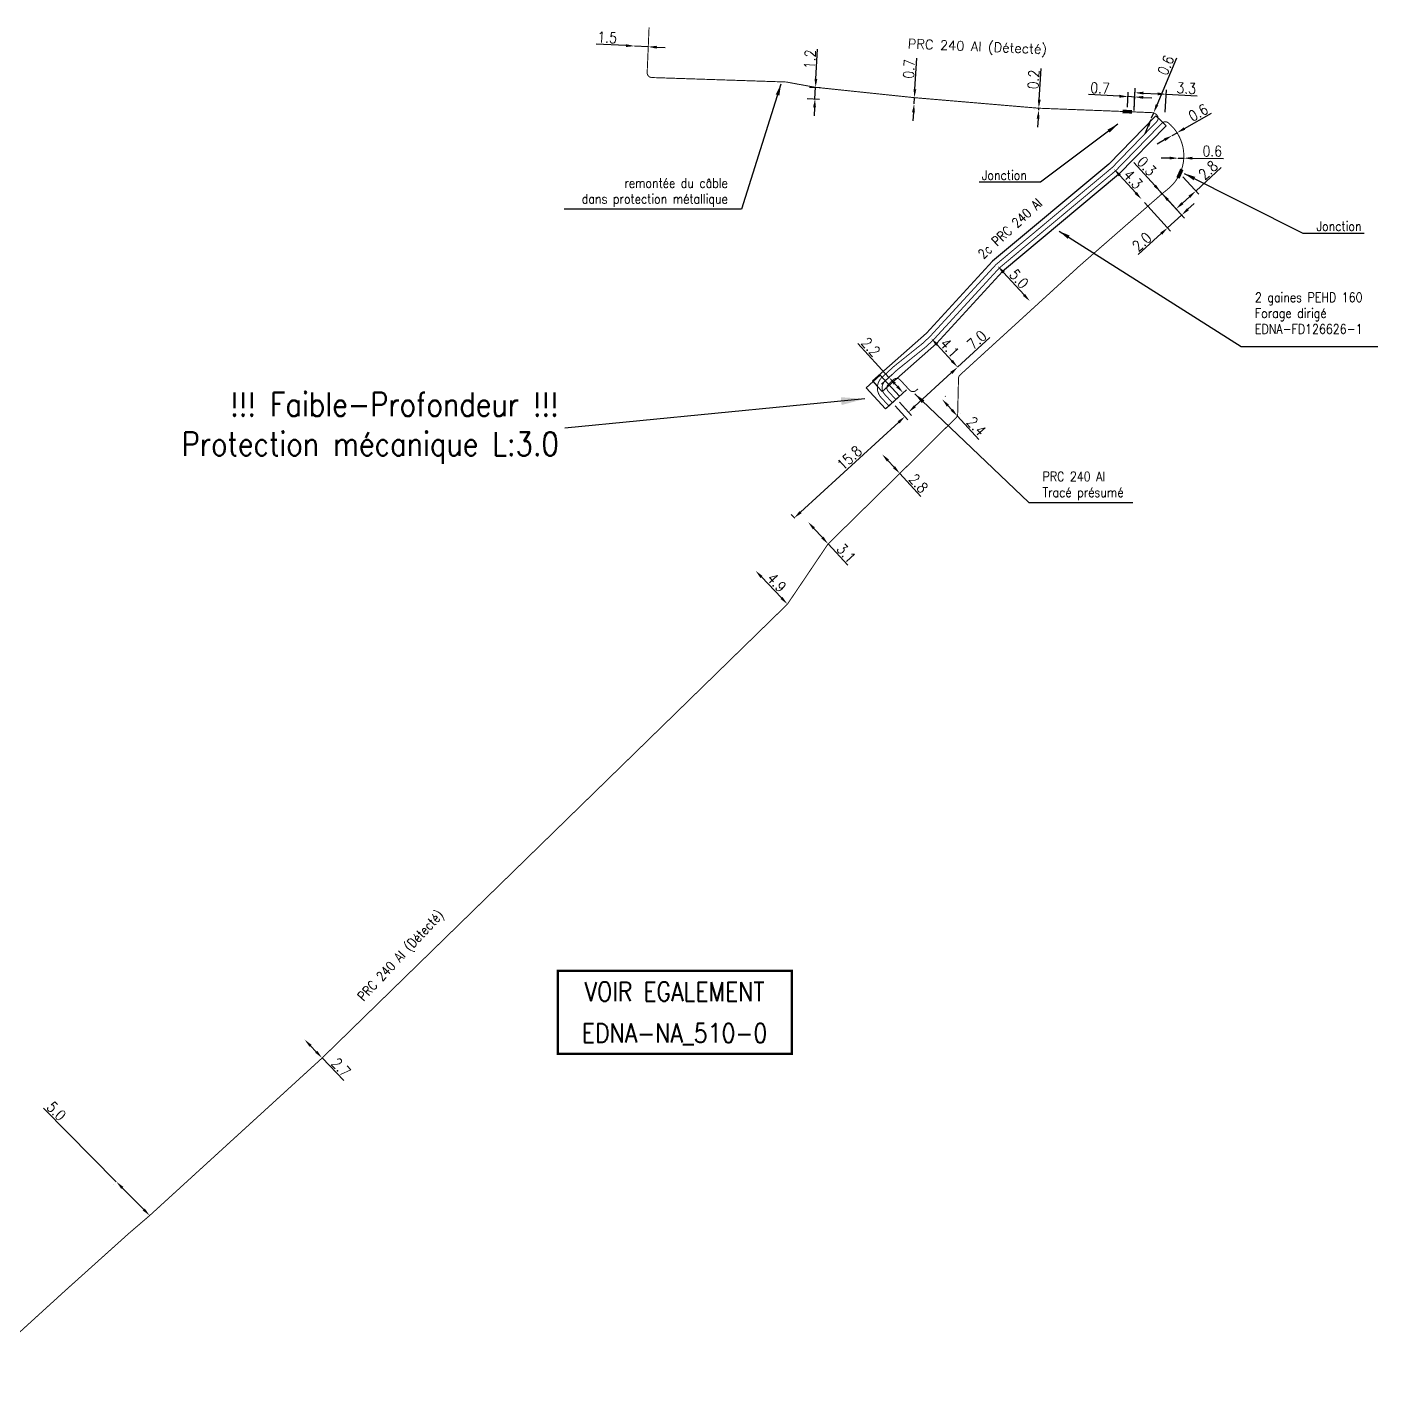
# Model space of a CAD drawing. Header units: millimetres. Extents: x 185000 to 186000, y 127000 to 128000.
# Drawn here: x 185488.5 to 185630.7, y 127857.8 to 128000.1 of the extents above; entities that cross this region are included whole.
import ezdxf
from ezdxf.enums import TextEntityAlignment as Align

# ---------------------------------------------------------------- set-up
doc = ezdxf.new("R2010")
doc.units = ezdxf.units.MM
doc.header["$PDMODE"] = 34
doc.layers.get('0').update_dxf_attribs({"linetype": 'CONTINUOUS'})
doc.layers.get('DEFPOINTS').update_dxf_attribs({"linetype": 'CONTINUOUS'})
for name, color, linetype in [('M_120', 5, 'M_ST_13'), ('M_300', 7, 'CONTINUOUS'), ('M_400', 7, 'CONTINUOUS'), ('M_420', 7, 'CONTINUOUS'), ('M_930', 7, 'CONTINUOUS')]:
    doc.layers.add(name, color=color, linetype=linetype)
doc.styles.get("Standard").update_dxf_attribs({"font": 'romans.shx', "width": 0.85})
doc.linetypes.add('M_ST_13', pattern='A,5,-0.3,["oo",Standard,S=1.5,R=0,X=0,Y=-0.5],-3', length=8.3)
doc.dimstyles.get("Standard").update_dxf_attribs({"dimtxt": 1.5, "dimasz": 1.2, "dimexe": 0.625, "dimexo": 0.625, "dimgap": 0.25, "dimtad": 1, "dimdec": 1, "dimzin": 0, "dimdsep": 46, "dimtxsty": 'Standard', "dimcen": -0.5, "dimadec": 0, "dimazin": 0, "dimtfac": 1, "dimtdec": 1, "dimtmove": 0, "dimatfit": 3, "dimfxl": 0, "dimtolj": 1, "dimtzin": 0, "dimarcsym": 0})

# ---------------------------------------------------------------- blocks, each defined once
blk = doc.blocks.new('*D27')
at = {"layer": 'DEFPOINTS', "color": 0, "linetype": 'Continuous', "transparency": 16777216}
for p in [(185552.46, 127998.05), (185552.46, 127998.05), (185553.9, 127997.97)]:
    blk.add_point(p, dxfattribs=at)
at = {"layer": 'M_120', "color": 0, "linetype": 'Continuous', "lineweight": -2, "transparency": 16777216}
for p, q in [((185551.56, 127998.09), (185548.42, 127998.26)), ((185553.9, 127997.97), (185552.46, 127998.05)), ((185554.8, 127997.92), (185555.7, 127997.88))]:
    blk.add_line(p, q, dxfattribs=at)
at = {"layer": 'M_120', "color": 0, "linetype": 'Continuous', "transparency": 16777216}
for points in [[(185551.56, 127998.24), (185551.55, 127997.94), (185552.46, 127998.05)], [(185554.81, 127998.07), (185554.79, 127997.77), (185553.9, 127997.97)]]:
    blk.add_solid(points, dxfattribs=at)
at = {"layer": 'M_120', "color": 0, "linetype": 'Continuous', "transparency": 16777216, "insert": (185549.58, 127998.95), "char_height": 1.125, "attachment_point": 5, "rotation": 357.0102}
blk.add_mtext('\\A1;1.5', dxfattribs=at)
blk = doc.blocks.new('*D28')
at = {"layer": 'DEFPOINTS', "color": 0, "linetype": 'Continuous', "transparency": 16777216}
for p in [(185570.42, 127993.75), (185570.18, 127992.56), (185571.46, 127992.49)]:
    blk.add_point(p, dxfattribs=at)
at = {"layer": 'M_120', "color": 0, "linetype": 'Continuous', "lineweight": -2, "transparency": 16777216}
for p, q in [((185571.56, 127994.6), (185571.72, 127997.73)), ((185570.65, 127992.53), (185571.93, 127992.47)), ((185570.89, 127993.73), (185571.99, 127993.67)), ((185571.46, 127992.49), (185571.52, 127993.7)), ((185571.41, 127991.59), (185571.37, 127990.69))]:
    blk.add_line(p, q, dxfattribs=at)
at = {"layer": 'M_120', "color": 0, "linetype": 'Continuous', "transparency": 16777216}
for points in [[(185571.41, 127994.6), (185571.71, 127994.59), (185571.52, 127993.7)], [(185571.26, 127991.6), (185571.56, 127991.58), (185571.46, 127992.49)]]:
    blk.add_solid(points, dxfattribs=at)
at = {"layer": 'M_120', "color": 0, "linetype": 'Continuous', "transparency": 16777216, "insert": (185570.92, 127996.65), "char_height": 1.125, "attachment_point": 5, "rotation": 87.1107}
blk.add_mtext('\\A1;1.2', dxfattribs=at)
blk = doc.blocks.new('*D29')
at = {"layer": 'DEFPOINTS', "color": 0, "linetype": 'Continuous', "transparency": 16777216}
for p in [(185581.93, 127992.61), (185581.89, 127991.96), (185581.89, 127991.96)]:
    blk.add_point(p, dxfattribs=at)
at = {"layer": 'M_120', "color": 0, "linetype": 'Continuous', "lineweight": -2, "transparency": 16777216}
for p, q in [((185581.98, 127993.51), (185582.19, 127996.78)), ((185581.89, 127991.96), (185581.93, 127992.61)), ((185581.83, 127991.07), (185581.77, 127990.17))]:
    blk.add_line(p, q, dxfattribs=at)
at = {"layer": 'M_120', "color": 0, "linetype": 'Continuous', "transparency": 16777216}
for points in [[(185581.83, 127993.52), (185582.13, 127993.5), (185581.93, 127992.61)], [(185581.68, 127991.08), (185581.98, 127991.06), (185581.89, 127991.96)]]:
    blk.add_solid(points, dxfattribs=at)
at = {"layer": 'M_120', "color": 0, "linetype": 'Continuous', "transparency": 16777216, "insert": (185581.36, 127995.64), "char_height": 1.125, "attachment_point": 5, "rotation": 86.4182}
blk.add_mtext('\\A1;0.7', dxfattribs=at)
blk = doc.blocks.new('*D30')
at = {"layer": 'DEFPOINTS', "color": 0, "linetype": 'Continuous', "transparency": 16777216}
for p in [(185595.01, 127991.3), (185595.01, 127991.3), (185595.02, 127991.5)]:
    blk.add_point(p, dxfattribs=at)
at = {"layer": 'M_120', "color": 0, "linetype": 'Continuous', "lineweight": -2, "transparency": 16777216}
for p, q in [((185595.07, 127992.4), (185595.28, 127995.67)), ((185594.54, 127991.33), (185594.54, 127991.33)), ((185594.55, 127991.53), (185594.55, 127991.53)), ((185595.01, 127991.3), (185595.02, 127991.5)), ((185594.95, 127990.4), (185594.89, 127989.51))]:
    blk.add_line(p, q, dxfattribs=at)
at = {"layer": 'M_120', "color": 0, "linetype": 'Continuous', "transparency": 16777216}
for points in [[(185594.92, 127992.41), (185595.22, 127992.39), (185595.02, 127991.5)], [(185594.8, 127990.41), (185595.1, 127990.39), (185595.01, 127991.3)]]:
    blk.add_solid(points, dxfattribs=at)
at = {"layer": 'M_120', "color": 0, "linetype": 'Continuous', "transparency": 16777216, "insert": (185594.46, 127994.53), "char_height": 1.125, "attachment_point": 5, "rotation": 86.4182}
blk.add_mtext('\\A1;0.2', dxfattribs=at)
blk = doc.blocks.new('*D31')
at = {"layer": 'DEFPOINTS', "color": 0, "linetype": 'Continuous', "transparency": 16777216}
for p in [(185607.85, 127982.69), (185607.85, 127982.69), (185608.01, 127982.5)]:
    blk.add_point(p, dxfattribs=at)
at = {"layer": 'M_120', "color": 0, "linetype": 'Continuous', "lineweight": -2, "transparency": 16777216}
for p, q in [((185607.24, 127983.35), (185605.03, 127985.77)), ((185608.01, 127982.5), (185607.85, 127982.69)), ((185608.62, 127981.84), (185609.23, 127981.17))]:
    blk.add_line(p, q, dxfattribs=at)
at = {"layer": 'M_120', "color": 0, "linetype": 'Continuous', "transparency": 16777216}
for points in [[(185607.35, 127983.45), (185607.13, 127983.25), (185607.85, 127982.69)], [(185608.73, 127981.94), (185608.51, 127981.73), (185608.01, 127982.5)]]:
    blk.add_solid(points, dxfattribs=at)
at = {"layer": 'M_120', "color": 0, "linetype": 'Continuous', "transparency": 16777216, "insert": (185606.38, 127985.4), "char_height": 1.125, "attachment_point": 5, "rotation": 312.3848}
blk.add_mtext('\\A1;0.3', dxfattribs=at)
blk = doc.blocks.new('*D32')
at = {"layer": 'DEFPOINTS', "color": 0, "linetype": 'Continuous', "transparency": 16777216}
for p in [(185584.83, 127960.84), (185584.84, 127960.85), (185586.46, 127959.06)]:
    blk.add_point(p, dxfattribs=at)
at = {"layer": 'M_120', "color": 0, "linetype": 'Continuous', "lineweight": -2, "transparency": 16777216}
for p, q in [((185585.18, 127961.16), (185585.19, 127961.17)), ((185585.45, 127960.19), (185585.86, 127959.74)), ((185586.47, 127959.07), (185588.72, 127956.62)), ((185586.81, 127959.38), (185586.82, 127959.39))]:
    blk.add_line(p, q, dxfattribs=at)
at = {"layer": 'M_120', "color": 0, "linetype": 'Continuous', "transparency": 16777216}
for points in [[(185585.56, 127960.29), (185585.34, 127960.09), (185584.84, 127960.85)], [(185585.97, 127959.84), (185585.75, 127959.64), (185586.47, 127959.07)]]:
    blk.add_solid(points, dxfattribs=at)
at = {"layer": 'M_120', "color": 0, "linetype": 'Continuous', "transparency": 16777216, "insert": (185588.45, 127958.02), "char_height": 1.125, "attachment_point": 5, "rotation": 312.4995}
blk.add_mtext('\\A1;2.4', dxfattribs=at)
blk = doc.blocks.new('*D33')
at = {"layer": 'DEFPOINTS', "color": 0, "linetype": 'Continuous', "transparency": 16777216}
for p in [(185578.53, 127955.06), (185578.53, 127955.06), (185580.39, 127953.04)]:
    blk.add_point(p, dxfattribs=at)
at = {"layer": 'M_120', "color": 0, "linetype": 'Continuous', "lineweight": -2, "transparency": 16777216}
for p, q in [((185579.14, 127954.4), (185579.78, 127953.7)), ((185580.39, 127953.04), (185582.6, 127950.62))]:
    blk.add_line(p, q, dxfattribs=at)
at = {"layer": 'M_120', "color": 0, "linetype": 'Continuous', "transparency": 16777216}
for points in [[(185579.25, 127954.5), (185579.03, 127954.3), (185578.53, 127955.06)], [(185579.89, 127953.8), (185579.67, 127953.6), (185580.39, 127953.04)]]:
    blk.add_solid(points, dxfattribs=at)
at = {"layer": 'M_120', "color": 0, "linetype": 'Continuous', "transparency": 16777216, "insert": (185582.35, 127952), "char_height": 1.125, "attachment_point": 5, "rotation": 312.4995}
blk.add_mtext('\\A1;2.8', dxfattribs=at)
blk = doc.blocks.new('*D34')
at = {"layer": 'DEFPOINTS', "color": 0, "linetype": 'Continuous', "transparency": 16777216}
for p in [(185570.74, 127947.92), (185570.74, 127947.92), (185572.84, 127945.62)]:
    blk.add_point(p, dxfattribs=at)
at = {"layer": 'M_120', "color": 0, "linetype": 'Continuous', "lineweight": -2, "transparency": 16777216}
for p, q in [((185571.34, 127947.26), (185572.24, 127946.29)), ((185572.84, 127945.62), (185574.91, 127943.37))]:
    blk.add_line(p, q, dxfattribs=at)
at = {"layer": 'M_120', "color": 0, "linetype": 'Continuous', "transparency": 16777216}
for points in [[(185571.45, 127947.36), (185571.23, 127947.16), (185570.74, 127947.92)], [(185572.35, 127946.39), (185572.13, 127946.19), (185572.84, 127945.62)]]:
    blk.add_solid(points, dxfattribs=at)
at = {"layer": 'M_120', "color": 0, "linetype": 'Continuous', "transparency": 16777216, "insert": (185574.75, 127944.65), "char_height": 1.125, "attachment_point": 5, "rotation": 312.4995}
blk.add_mtext('\\A1;3.1', dxfattribs=at)
blk = doc.blocks.new('*D35')
at = {"layer": 'DEFPOINTS', "color": 0, "linetype": 'Continuous', "transparency": 16777216}
for p in [(185565.21, 127942.79), (185565.21, 127942.79), (185568.56, 127939.28)]:
    blk.add_point(p, dxfattribs=at)
at = {"layer": 'M_120', "color": 0, "linetype": 'Continuous', "lineweight": -2, "transparency": 16777216}
blk.add_line((185567.94, 127939.93), (185565.83, 127942.14), dxfattribs=at)
at = {"layer": 'M_120', "color": 0, "linetype": 'Continuous', "transparency": 16777216}
for points in [[(185565.94, 127942.24), (185565.72, 127942.03), (185565.21, 127942.79)], [(185568.04, 127940.03), (185567.83, 127939.82), (185568.56, 127939.28)]]:
    blk.add_solid(points, dxfattribs=at)
at = {"layer": 'M_120', "color": 0, "linetype": 'Continuous', "transparency": 16777216, "insert": (185567.43, 127941.55), "char_height": 1.125, "attachment_point": 5, "rotation": 313.6171}
blk.add_mtext('\\A1;4.9', dxfattribs=at)
blk = doc.blocks.new('*D36')
at = {"layer": 'DEFPOINTS', "color": 0, "linetype": 'Continuous', "transparency": 16777216}
for p in [(185517.73, 127893.42), (185517.73, 127893.42), (185519.57, 127891.49)]:
    blk.add_point(p, dxfattribs=at)
at = {"layer": 'M_120', "color": 0, "linetype": 'Continuous', "lineweight": -2, "transparency": 16777216}
for p, q in [((185518.35, 127892.77), (185518.95, 127892.14)), ((185519.57, 127891.49), (185521.84, 127889.13))]:
    blk.add_line(p, q, dxfattribs=at)
at = {"layer": 'M_120', "color": 0, "linetype": 'Continuous', "transparency": 16777216}
for points in [[(185518.46, 127892.87), (185518.24, 127892.67), (185517.73, 127893.42)], [(185519.06, 127892.25), (185518.84, 127892.04), (185519.57, 127891.49)]]:
    blk.add_solid(points, dxfattribs=at)
at = {"layer": 'M_120', "color": 0, "linetype": 'Continuous', "transparency": 16777216, "insert": (185521.56, 127890.5), "char_height": 1.125, "attachment_point": 5, "rotation": 313.7818}
blk.add_mtext('\\A1;2.7', dxfattribs=at)
blk = doc.blocks.new('*D264')
at = {"layer": 'DEFPOINTS', "color": 0, "linetype": 'Continuous', "transparency": 16777216}
for p in [(185579.6, 127960.49), (185569.28, 127948.36), (185569.64, 127947.98)]:
    blk.add_point(p, dxfattribs=at)
at = {"layer": 'M_120', "color": 0, "linetype": 'Continuous', "lineweight": -2, "transparency": 16777216}
for p, q in [((185579.91, 127960.15), (185581.25, 127958.69)), ((185580.27, 127958.43), (185569.94, 127948.97)), ((185569.32, 127948.32), (185568.96, 127948.71))]:
    blk.add_line(p, q, dxfattribs=at)
at = {"layer": 'M_120', "color": 0, "linetype": 'Continuous', "transparency": 16777216}
for points in [[(185580.16, 127958.54), (185580.37, 127958.32), (185580.93, 127959.04)], [(185569.84, 127949.08), (185570.05, 127948.86), (185569.28, 127948.36)]]:
    blk.add_solid(points, dxfattribs=at)
at = {"layer": 'M_120', "color": 0, "linetype": 'Continuous', "transparency": 16777216, "insert": (185575.08, 127954.69), "char_height": 1.125, "attachment_point": 5, "rotation": 42.4995}
blk.add_mtext('\\A1;15.8', dxfattribs=at)
blk = doc.blocks.new('*D265')
at = {"layer": 'DEFPOINTS', "color": 0, "linetype": 'Continuous', "transparency": 16777216}
for p in [(185586.47, 127964.24), (185580.04, 127960.9), (185581.32, 127959.5)]:
    blk.add_point(p, dxfattribs=at)
at = {"layer": 'M_120', "color": 0, "linetype": 'Continuous', "lineweight": -2, "transparency": 16777216}
for p, q in [((185586.48, 127964.23), (185589.88, 127967.35)), ((185586.79, 127963.89), (185586.79, 127963.89)), ((185581.98, 127960.11), (185585.81, 127963.63)), ((185580.36, 127960.55), (185581.63, 127959.16))]:
    blk.add_line(p, q, dxfattribs=at)
at = {"layer": 'M_120', "color": 0, "linetype": 'Continuous', "transparency": 16777216}
for points in [[(185585.71, 127963.74), (185585.92, 127963.51), (185586.48, 127964.23)], [(185581.88, 127960.22), (185582.08, 127960), (185581.32, 127959.5)]]:
    blk.add_solid(points, dxfattribs=at)
at = {"layer": 'M_120', "color": 0, "linetype": 'Continuous', "transparency": 16777216, "insert": (185588.5, 127967.1), "char_height": 1.125, "attachment_point": 5, "rotation": 42.4995}
blk.add_mtext('\\A1;7.0', dxfattribs=at)
blk = doc.blocks.new('*D266')
at = {"layer": 'DEFPOINTS', "color": 0, "linetype": 'Continuous', "transparency": 16777216}
for p in [(185583.71, 127967.26), (185586.47, 127964.24), (185586.47, 127964.24)]:
    blk.add_point(p, dxfattribs=at)
at = {"layer": 'M_120', "color": 0, "linetype": 'Continuous', "lineweight": -2, "transparency": 16777216}
for p, q in [((185584.05, 127967.58), (185584.05, 127967.58)), ((185584.31, 127966.6), (185585.87, 127964.9)), ((185586.82, 127964.55), (185586.82, 127964.55))]:
    blk.add_line(p, q, dxfattribs=at)
at = {"layer": 'M_120', "color": 0, "linetype": 'Continuous', "transparency": 16777216}
for points in [[(185584.42, 127966.7), (185584.2, 127966.49), (185583.71, 127967.26)], [(185585.98, 127965), (185585.76, 127964.8), (185586.47, 127964.24)]]:
    blk.add_solid(points, dxfattribs=at)
at = {"layer": 'M_120', "color": 0, "linetype": 'Continuous', "transparency": 16777216, "insert": (185585.64, 127966.25), "char_height": 1.125, "attachment_point": 5, "rotation": 312.4995}
blk.add_mtext('\\A1;4.1', dxfattribs=at)
blk = doc.blocks.new('*D267')
at = {"layer": 'DEFPOINTS', "color": 0, "linetype": 'Continuous', "transparency": 16777216}
for p in [(185590.71, 127974.87), (185594.08, 127971.18), (185594.08, 127971.18)]:
    blk.add_point(p, dxfattribs=at)
at = {"layer": 'M_120', "color": 0, "linetype": 'Continuous', "lineweight": -2, "transparency": 16777216}
blk.add_line((185591.31, 127974.2), (185593.47, 127971.84), dxfattribs=at)
at = {"layer": 'M_120', "color": 0, "linetype": 'Continuous', "transparency": 16777216}
for points in [[(185591.42, 127974.31), (185591.2, 127974.1), (185590.71, 127974.87)], [(185593.58, 127971.94), (185593.36, 127971.74), (185594.08, 127971.18)]]:
    blk.add_solid(points, dxfattribs=at)
at = {"layer": 'M_120', "color": 0, "linetype": 'Continuous', "transparency": 16777216, "insert": (185592.94, 127973.53), "char_height": 1.125, "attachment_point": 5, "rotation": 312.3947}
blk.add_mtext('\\A1;5.0', dxfattribs=at)
blk = doc.blocks.new('*D268')
at = {"layer": 'DEFPOINTS', "color": 0, "linetype": 'Continuous', "transparency": 16777216}
for p in [(185607.32, 127983.26), (185605.84, 127981.91), (185610.06, 127980.25)]:
    blk.add_point(p, dxfattribs=at)
at = {"layer": 'M_120', "color": 0, "linetype": 'Continuous', "lineweight": -2, "transparency": 16777216}
for p, q in [((185607.63, 127982.92), (185610.38, 127979.91)), ((185606.16, 127981.57), (185608.9, 127978.56)), ((185610.73, 127980.86), (185611.39, 127981.47)), ((185610.06, 127980.25), (185608.59, 127978.91)), ((185607.92, 127978.3), (185605.5, 127976.09))]:
    blk.add_line(p, q, dxfattribs=at)
at = {"layer": 'M_120', "color": 0, "linetype": 'Continuous', "transparency": 16777216}
for points in [[(185610.63, 127980.97), (185610.83, 127980.75), (185610.06, 127980.25)], [(185607.82, 127978.41), (185608.02, 127978.19), (185608.59, 127978.91)]]:
    blk.add_solid(points, dxfattribs=at)
at = {"layer": 'M_120', "color": 0, "linetype": 'Continuous', "transparency": 16777216, "insert": (185605.87, 127977.44), "char_height": 1.125, "attachment_point": 5, "rotation": 42.3848}
blk.add_mtext('\\A1;2.0', dxfattribs=at)
blk = doc.blocks.new('*D269')
at = {"layer": 'DEFPOINTS', "color": 0, "linetype": 'Continuous', "transparency": 16777216}
for p in [(185602.94, 127985.09), (185605.84, 127981.91), (185605.84, 127981.91)]:
    blk.add_point(p, dxfattribs=at)
at = {"layer": 'M_120', "color": 0, "linetype": 'Continuous', "lineweight": -2, "transparency": 16777216}
blk.add_line((185603.55, 127984.43), (185605.23, 127982.58), dxfattribs=at)
at = {"layer": 'M_120', "color": 0, "linetype": 'Continuous', "transparency": 16777216}
for points in [[(185603.66, 127984.53), (185603.44, 127984.32), (185602.94, 127985.09)], [(185605.35, 127982.68), (185605.12, 127982.48), (185605.84, 127981.91)]]:
    blk.add_solid(points, dxfattribs=at)
at = {"layer": 'M_120', "color": 0, "linetype": 'Continuous', "transparency": 16777216, "insert": (185604.95, 127984.01), "char_height": 1.125, "attachment_point": 5, "rotation": 312.3848}
blk.add_mtext('\\A1;4.3', dxfattribs=at)
blk = doc.blocks.new('*D270')
at = {"layer": 'DEFPOINTS', "color": 0, "linetype": 'Continuous', "transparency": 16777216}
for p in [(185609.88, 127984.61), (185607.85, 127982.69), (185609.48, 127980.9)]:
    blk.add_point(p, dxfattribs=at)
at = {"layer": 'M_120', "color": 0, "linetype": 'Continuous', "lineweight": -2, "transparency": 16777216}
for p, q in [((185611.55, 127982.78), (185614.23, 127985.24)), ((185610.2, 127984.26), (185611.86, 127982.44)), ((185608.16, 127982.34), (185609.79, 127980.55)), ((185610.14, 127981.5), (185610.88, 127982.18))]:
    blk.add_line(p, q, dxfattribs=at)
at = {"layer": 'M_120', "color": 0, "linetype": 'Continuous', "transparency": 16777216}
for points in [[(185610.78, 127982.29), (185610.98, 127982.07), (185611.55, 127982.78)], [(185610.04, 127981.61), (185610.24, 127981.39), (185609.48, 127980.9)]]:
    blk.add_solid(points, dxfattribs=at)
at = {"layer": 'M_120', "color": 0, "linetype": 'Continuous', "transparency": 16777216, "insert": (185612.85, 127984.99), "char_height": 1.125, "attachment_point": 5, "rotation": 42.3848}
blk.add_mtext('\\A1;2.8', dxfattribs=at)
blk = doc.blocks.new('*D271')
at = {"layer": 'DEFPOINTS', "color": 0, "linetype": 'Continuous', "transparency": 16777216}
for p in [(185609.06, 127988.62), (185609.06, 127988.62), (185609.58, 127988.92)]:
    blk.add_point(p, dxfattribs=at)
at = {"layer": 'M_120', "color": 0, "linetype": 'Continuous', "lineweight": -2, "transparency": 16777216}
for p, q in [((185610.36, 127989.36), (185613.22, 127990.97)), ((185608.27, 127988.18), (185607.49, 127987.73)), ((185609.06, 127988.62), (185609.58, 127988.92))]:
    blk.add_line(p, q, dxfattribs=at)
at = {"layer": 'M_120', "color": 0, "linetype": 'Continuous', "transparency": 16777216}
for points in [[(185610.29, 127989.49), (185610.44, 127989.23), (185609.58, 127988.92)], [(185608.2, 127988.31), (185608.35, 127988.05), (185609.06, 127988.62)]]:
    blk.add_solid(points, dxfattribs=at)
at = {"layer": 'M_120', "color": 0, "linetype": 'Continuous', "transparency": 16777216, "insert": (185611.81, 127991.04), "char_height": 1.125, "attachment_point": 5, "rotation": 29.4984}
blk.add_mtext('\\A1;0.6', dxfattribs=at)
blk = doc.blocks.new('*D272')
at = {"layer": 'DEFPOINTS', "color": 0, "linetype": 'Continuous', "transparency": 16777216}
for p in [(185609.69, 127986.24), (185609.69, 127986.24), (185610.29, 127986.24)]:
    blk.add_point(p, dxfattribs=at)
at = {"layer": 'M_120', "color": 0, "linetype": 'Continuous', "lineweight": -2, "transparency": 16777216}
for p, q in [((185608.79, 127986.25), (185607.89, 127986.25)), ((185609.69, 127986.24), (185610.29, 127986.24)), ((185611.19, 127986.24), (185614.47, 127986.22))]:
    blk.add_line(p, q, dxfattribs=at)
at = {"layer": 'M_120', "color": 0, "linetype": 'Continuous', "transparency": 16777216}
for points in [[(185608.8, 127986.4), (185608.79, 127986.1), (185609.69, 127986.24)], [(185611.2, 127986.39), (185611.19, 127986.09), (185610.29, 127986.24)]]:
    blk.add_solid(points, dxfattribs=at)
at = {"layer": 'M_120', "color": 0, "linetype": 'Continuous', "transparency": 16777216, "insert": (185613.29, 127986.98), "char_height": 1.125, "attachment_point": 5, "rotation": 359.7248}
blk.add_mtext('\\A1;0.6', dxfattribs=at)
blk = doc.blocks.new('*D273')
at = {"layer": 'DEFPOINTS', "color": 0, "linetype": 'Continuous', "transparency": 16777216}
for p in [(185605.14, 127993.13), (185605.02, 127990.8), (185608.32, 127990.63)]:
    blk.add_point(p, dxfattribs=at)
at = {"layer": 'M_120', "color": 0, "linetype": 'Continuous', "lineweight": -2, "transparency": 16777216}
for p, q in [((185605.05, 127991.26), (185605.16, 127993.6)), ((185606.04, 127993.09), (185607.54, 127993.01)), ((185608.34, 127991.1), (185608.46, 127993.44)), ((185608.44, 127992.97), (185611.71, 127992.8))]:
    blk.add_line(p, q, dxfattribs=at)
at = {"layer": 'M_120', "color": 0, "linetype": 'Continuous', "transparency": 16777216}
for points in [[(185606.05, 127993.24), (185606.03, 127992.94), (185605.14, 127993.13)], [(185607.55, 127993.16), (185607.53, 127992.86), (185608.44, 127992.97)]]:
    blk.add_solid(points, dxfattribs=at)
at = {"layer": 'M_120', "color": 0, "linetype": 'Continuous', "transparency": 16777216, "insert": (185610.56, 127993.61), "char_height": 1.125, "attachment_point": 5, "rotation": 357.1107}
blk.add_mtext('\\A1;3.3', dxfattribs=at)
blk = doc.blocks.new('*D274')
at = {"layer": 'DEFPOINTS', "color": 0, "linetype": 'Continuous', "transparency": 16777216}
for p in [(185607.12, 127991.03), (185606.89, 127990.48), (185606.89, 127990.48)]:
    blk.add_point(p, dxfattribs=at)
at = {"layer": 'M_120', "color": 0, "linetype": 'Continuous', "lineweight": -2, "transparency": 16777216}
for p, q in [((185607.47, 127991.86), (185609.54, 127996.82)), ((185606.89, 127990.48), (185607.12, 127991.03)), ((185606.54, 127989.64), (185606.19, 127988.81))]:
    blk.add_line(p, q, dxfattribs=at)
at = {"layer": 'M_120', "color": 0, "linetype": 'Continuous', "transparency": 16777216}
for points in [[(185607.33, 127991.92), (185607.6, 127991.8), (185607.12, 127991.03)], [(185606.4, 127989.7), (185606.68, 127989.59), (185606.89, 127990.48)]]:
    blk.add_solid(points, dxfattribs=at)
at = {"layer": 'M_120', "color": 0, "linetype": 'Continuous', "transparency": 16777216, "insert": (185608.39, 127996.02), "char_height": 1.125, "attachment_point": 5, "rotation": 67.3331}
blk.add_mtext('\\A1;0.6', dxfattribs=at)
blk = doc.blocks.new('*D275')
at = {"layer": 'DEFPOINTS', "color": 0, "linetype": 'Continuous', "transparency": 16777216}
for p in [(185605.12, 127992.68), (185604.34, 127991.14), (185605.02, 127990.8)]:
    blk.add_point(p, dxfattribs=at)
at = {"layer": 'M_120', "color": 0, "linetype": 'Continuous', "lineweight": -2, "transparency": 16777216}
for p, q in [((185603.52, 127992.76), (185600.24, 127992.93)), ((185604.36, 127991.61), (185604.44, 127993.19)), ((185605.12, 127992.68), (185604.42, 127992.72)), ((185605.05, 127991.26), (185605.14, 127993.15)), ((185606.02, 127992.64), (185606.92, 127992.59))]:
    blk.add_line(p, q, dxfattribs=at)
at = {"layer": 'M_120', "color": 0, "linetype": 'Continuous', "transparency": 16777216}
for points in [[(185603.52, 127992.91), (185603.51, 127992.61), (185604.42, 127992.72)], [(185606.02, 127992.79), (185606.01, 127992.49), (185605.12, 127992.68)]]:
    blk.add_solid(points, dxfattribs=at)
at = {"layer": 'M_120', "color": 0, "linetype": 'Continuous', "transparency": 16777216, "insert": (185601.47, 127993.62), "char_height": 1.125, "attachment_point": 5, "rotation": 357.1107}
blk.add_mtext('\\A1;0.7', dxfattribs=at)
blk = doc.blocks.new('*D276')
at = {"layer": 'DEFPOINTS', "color": 0, "linetype": 'Continuous', "transparency": 16777216}
for p in [(185578.11, 127962.12), (185580.73, 127961.54), (185578.64, 127959.62)]:
    blk.add_point(p, dxfattribs=at)
at = {"layer": 'M_120', "color": 0, "linetype": 'Continuous', "lineweight": -2, "transparency": 16777216}
for p, q in [((185579.25, 127963.16), (185575.97, 127966.73)), ((185578.46, 127962.43), (185579.59, 127963.47)), ((185580.13, 127962.2), (185579.86, 127962.49)), ((185578.98, 127959.93), (185581.08, 127961.85))]:
    blk.add_line(p, q, dxfattribs=at)
at = {"layer": 'M_120', "color": 0, "linetype": 'Continuous', "transparency": 16777216}
for points in [[(185579.97, 127962.6), (185579.75, 127962.39), (185579.25, 127963.16)], [(185580.24, 127962.3), (185580.02, 127962.1), (185580.73, 127961.54)]]:
    blk.add_solid(points, dxfattribs=at)
at = {"layer": 'M_120', "color": 0, "linetype": 'Continuous', "transparency": 16777216, "insert": (185577.33, 127966.36), "char_height": 1.125, "attachment_point": 5, "rotation": 312.4995}
blk.add_mtext('\\A1;2.2', dxfattribs=at)
blk = doc.blocks.new('M_300_03')
at = {"color": 0, "linetype": 'Continuous'}
blk.add_solid([(-0.5, 0.1875), (-0.5, -0.1875), (0.5, 0.1875), (0.5, -0.1875)], dxfattribs=at)
at = {"color": 0, "linetype": 'Continuous', "width": 0.75, "flags": 3}
for tag, p in [('DEF_LEG', (0, -5)), ('DEF_COUP', (0, -7.5)), ('DEF_TYPE', (0, -10))]:
    blk.add_attdef(tag, text='', height=1.2, dxfattribs=at).set_placement(p, align=Align.MIDDLE)
blk = doc.blocks.new('*D277')
at = {"layer": 'DEFPOINTS', "color": 0, "linetype": 'Continuous', "transparency": 16777216}
for p in [(185497.9, 127878.46), (185501.41, 127874.9), (185501.41, 127874.9)]:
    blk.add_point(p, dxfattribs=at)
at = {"layer": 'M_120', "color": 0, "linetype": 'Continuous', "lineweight": -2, "transparency": 16777216}
for p, q in [((185497.9, 127878.46), (185490.22, 127886.2)), ((185497.56, 127878.13), (185497.56, 127878.13)), ((185500.78, 127875.54), (185498.53, 127877.82)), ((185501.08, 127874.57), (185501.08, 127874.57))]:
    blk.add_line(p, q, dxfattribs=at)
at = {"layer": 'M_120', "color": 0, "linetype": 'Continuous', "transparency": 16777216}
for points in [[(185498.64, 127877.92), (185498.42, 127877.71), (185497.9, 127878.46)], [(185500.89, 127875.65), (185500.67, 127875.44), (185501.41, 127874.9)]]:
    blk.add_solid(points, dxfattribs=at)
at = {"layer": 'M_120', "color": 0, "linetype": 'Continuous', "transparency": 16777216, "insert": (185491.59, 127885.89), "char_height": 1.125, "attachment_point": 5, "rotation": 314.7181}
blk.add_mtext('\\A1;5.0', dxfattribs=at)

msp = doc.modelspace()

# ---------------------------------------------------------------- linework, layer by layer
at = {"layer": 'M_120', "const_width": 0.1}
for points in [[(185579.23, 127960.16), (185578.42, 127961.04, -0.414214), (185578.51, 127963.16), (185579.79, 127964.33), (185582.73, 127966.68), (185583.54, 127967.43), (185590.53, 127975.05), (185602.77, 127985.27), (185607.45, 127990.1, 0.451597), (185607.39, 127990.84), (185607.27, 127990.93, 0.152209), (185606.99, 127991.03), (185605.55, 127991.09), (185605.55, 127991.09), (185605.55, 127991.09), (185605.55, 127991.09), (185604.34, 127991.14), (185595.02, 127991.5), (185581.93, 127992.61), (185571.52, 127993.7), (185569.68, 127994.03), (185568.44, 127994.26), (185554.28, 127994.73, -0.416599), (185553.79, 127995.25), (185553.99, 128000)], [(185579.6, 127960.49), (185578.79, 127961.38, -0.414214), (185578.85, 127962.79), (185580.13, 127963.96), (185583.04, 127966.29), (185583.89, 127967.07), (185590.88, 127974.69), (185603.11, 127984.91), (185607.98, 127989.92, -0.389793), (185608.65, 127989.96, -0.078231), (185609.58, 127988.92, -0.155679), (185610.29, 127986.24, -0.215364), (185608.56, 127982.94), (185608.01, 127982.5), (185599.3, 127974.89), (185592.91, 127969.05), (185586.73, 127963.41, 0.204534), (185586.57, 127963.05), (185586.48, 127959.28, -0.193748), (185586.33, 127958.93), (185580.39, 127953.04), (185572.84, 127945.62), (185568.56, 127939.28), (185519.57, 127891.49), (185501.41, 127874.9), (185499.23, 127873.03), (185492.58, 127867.05), (185482.49, 127857.85)], [(185579.97, 127960.83), (185579.15, 127961.72, -0.414214), (185579.19, 127962.42), (185579.73, 127962.92, -0.414214), (185580.43, 127962.89), (185581.41, 127961.82, 0.414214), (185582.12, 127961.79), (185582.31, 127961.96)]]:
    msp.add_lwpolyline(points, format="xyb", dxfattribs=at)
at = {"layer": 'M_400', "color": 7, "linetype": 'CONTINUOUS'}
for p, q in [((185607.36, 127990.7), (185602.4, 127985.61)), ((185608.44, 127989.65), (185603.42, 127984.51)), ((185607.36, 127990.7), (185607.9, 127990.17)), ((185608.44, 127989.65), (185607.9, 127990.17)), ((185602.4, 127985.61), (185590.15, 127975.38)), ((185603.42, 127984.51), (185591.19, 127974.29)), ((185590.15, 127975.38), (185583.21, 127967.81)), ((185591.19, 127974.29), (185584.26, 127966.74)), ((185583.21, 127967.81), (185577.52, 127962.78)), ((185584.26, 127966.74), (185578.52, 127961.66)), ((185577.52, 127962.78), (185578.02, 127962.22)), ((185578.52, 127961.66), (185578.02, 127962.22))]:
    msp.add_line(p, q, dxfattribs=at)
at = {"layer": 'M_420', "color": 7, "linetype": 'CONTINUOUS'}
for p, q in [((185576.86, 127962.05), (185577.59, 127962.73)), ((185578.33, 127963.4), (185577.59, 127962.73)), ((185580.36, 127961.19), (185578.33, 127963.4)), ((185578.88, 127959.84), (185576.86, 127962.05)), ((185580.36, 127961.19), (185579.62, 127960.51)), ((185578.88, 127959.84), (185579.62, 127960.51))]:
    msp.add_line(p, q, dxfattribs=at)
at = {"layer": 'M_930', "const_width": 0.25}
msp.add_lwpolyline([(185544.38, 127900.66), (185569.02, 127900.66), (185569.02, 127891.92), (185544.38, 127891.92)], close=True, dxfattribs=at)

# ---------------------------------------------------------------- block references
at = {"layer": 'M_300'}
for p, rotation in [((185604.34, 127991.14), 177.7710072586187), ((185609.88, 127984.61), 65.65365510320541)]:
    msp.add_blockref('M_300_03', p, dxfattribs=dict(at, rotation=rotation))

# ---------------------------------------------------------------- texts
at = {"layer": 'M_120'}
msp.add_text('PRC 240 Al (Détecté)', height=1, rotation=357.6726, dxfattribs=at).set_placement((185588.56, 127997.93), align=Align.MIDDLE)
at = {"layer": 'M_120', "width": 0.85}
for s, rotation, p in [('2c PRC 240 Al', 42.6582, (185591.99, 127978.83)), ('PRC 240 Al (Détecté)', 46.8894, (185527.86, 127902.24))]:
    msp.add_text(s, height=1, rotation=rotation, dxfattribs=at).set_placement(p, align=Align.MIDDLE)
at = {"layer": 'M_120', "linetype": 'Continuous', "char_height": 1}
for s, insert, attachment_point in [('remontée du câble \\Pdans protection métallique', (185562.28, 127982.62), 6), ('PRC 240 Al\\PTracé présumé', (185595.42, 127951.72), 4)]:
    msp.add_mtext(s, dxfattribs=dict(at, insert=insert, attachment_point=attachment_point))
at = {"layer": 'M_300', "linetype": 'Continuous', "char_height": 1}
for insert, attachment_point in [((185593.77, 127983.95), 9), ((185624.27, 127978.58), 7)]:
    msp.add_mtext('\\A1;Jonction', dxfattribs=dict(at, insert=insert, attachment_point=attachment_point))
at = {"layer": 'M_400', "insert": (185617.78, 127969.92), "char_height": 1, "attachment_point": 4}
msp.add_mtext('2 gaines PEHD 160\\PForage dirigé\\PEDNA-FD126626-1', dxfattribs=at)
at = {"layer": 'M_420', "insert": (185544.49, 127957.82), "char_height": 2.5, "attachment_point": 6}
msp.add_mtext('!!! Faible-Profondeur !!!\\PProtection mécanique L:3.0', dxfattribs=at)
at = {"layer": 'M_930', "width": 0.85}
for s, p in [('VOIR EGALEMENT', (185556.67, 127897.49)), ('EDNA-NA_510-0', (185556.67, 127893.11))]:
    msp.add_text(s, height=2, dxfattribs=at).set_placement(p, align=Align.CENTER)

# ---------------------------------------------------------------- dimensions: what is measured, and where the dimension line sits
at = {"layer": 'M_120', "linetype": 'Continuous'}
for base, p1, p2, angle, picture, middle in [((185552.45516, 127998.0458), (185553.90319, 127997.97017), (185552.45516, 127998.0458), 357.0102, '*D27', (185549.53816, 127998.19816)), ((185571.46, 127992.49), (185570.42, 127993.75), (185570.18, 127992.56), 87.1107, '*D28', (185571.67, 127996.62)), ((185581.88544, 127991.96434), (185581.92605, 127992.61307), (185581.88544, 127991.96434), 86.41821, '*D29', (185582.1128, 127995.59652)), ((185606.89, 127990.48), (185607.12, 127991.03), (185606.89, 127990.48), 67.3331, '*D274', (185609.08, 127995.73)), ((185595.01, 127991.3), (185595.02, 127991.5), (185595.01, 127991.3), 86.4182, '*D30', (185595.2, 127994.49)), ((185605.12, 127992.68), (185604.34, 127991.14), (185605.02, 127990.8), 177.1107, '*D275', (185601.43, 127992.87)), ((185605.14, 127993.13), (185608.32, 127990.63), (185605.02, 127990.8), 357.1107, '*D273', (185610.52, 127992.86)), ((185609.06, 127988.62), (185609.58, 127988.92), (185609.06, 127988.62), 29.4984, '*D271', (185612.18, 127990.39)), ((185607.84517, 127982.68532), (185608.0137, 127982.50066), (185607.84517, 127982.68532), 312.38475, '*D31', (185605.83007, 127984.89331)), ((185609.69, 127986.24), (185610.29, 127986.24), (185609.69, 127986.24), 359.7248, '*D272', (185613.28, 127986.23)), ((185605.84, 127981.91), (185602.94, 127985.09), (185605.84, 127981.91), 132.3848, '*D269', (185604.39, 127983.5)), ((185609.48, 127980.9), (185609.88, 127984.61), (185607.85, 127982.69), 42.3848, '*D270', (185613.36, 127984.44)), ((185610.06, 127980.25), (185605.84, 127981.91), (185607.32, 127983.26), 222.3848, '*D268', (185606.38, 127976.89)), ((185594.08, 127971.18), (185590.71, 127974.87), (185594.08, 127971.18), 132.3947, '*D267', (185592.39, 127973.02)), ((185581.32, 127959.5), (185586.47, 127964.24), (185580.04, 127960.9), 42.4995, '*D265', (185589, 127966.55)), ((185580.73, 127961.54), (185578.11, 127962.12), (185578.64, 127959.62), 132.4995, '*D276', (185576.78, 127965.86)), ((185584.84, 127960.85), (185586.46, 127959.06), (185584.83, 127960.84), 312.4995, '*D32', (185587.9, 127957.52)), ((185569.28, 127948.36), (185579.6, 127960.49), (185569.64, 127947.98), 42.4995, '*D264', (185575.58, 127954.14)), ((185578.53, 127955.06), (185580.39, 127953.04), (185578.53, 127955.06), 312.4995, '*D33', (185581.8, 127951.5)), ((185570.74, 127947.92), (185572.84, 127945.62), (185570.74, 127947.92), 312.4995, '*D34', (185574.2, 127944.15)), ((185565.21, 127942.79), (185568.56, 127939.28), (185565.21, 127942.79), 313.6171, '*D35', (185566.88, 127941.03)), ((185517.73, 127893.42), (185519.57, 127891.49), (185517.73, 127893.42), 313.7818, '*D36', (185521.02, 127889.98)), ((185501.41, 127874.9), (185497.9, 127878.46), (185501.41, 127874.9), 134.7181, '*D277', (185491.06, 127885.36))]:
    dim = msp.add_linear_dim(base=base, p1=p1, p2=p2, angle=angle, dimstyle='Standard', override={"dimscale": 0.75}, dxfattribs=at)
    dim.commit()
    dim.dimension.update_dxf_attribs({"geometry": picture, "text_midpoint": middle, "dimtype": 160})
dim = msp.add_linear_dim(base=(185586.47, 127964.24), p1=(185583.71, 127967.26), p2=(185586.47, 127964.24), angle=132.4995, dimstyle='Standard', override={"dimscale": 0.75}, dxfattribs=at)
dim.commit()
dim.dimension.update_dxf_attribs({"geometry": '*D266', "text_midpoint": (185585.64, 127966.25)})

# ---------------------------------------------------------------- leaders
at = {"layer": 'M_120', "linetype": 'Continuous', "annotation_type": 0, "has_hookline": 1}
for points, hookline_direction, text_width in [([(185567.88, 127994.03), (185563.73, 127980.87), (185562.53, 127980.87)], 1, 17.24), ([(185581.98, 127961.42), (185593.97, 127949.97), (185595.17, 127949.97)], 0, 9.51)]:
    msp.add_leader(points, dimstyle='Standard', dxfattribs=dict(at, hookline_direction=hookline_direction, text_width=text_width))
at = {"layer": 'M_300', "linetype": 'Continuous', "annotation_type": 0, "has_hookline": 1, "text_width": 5.02}
for points, hookline_direction in [([(185603.33, 127989.81), (185595.22, 127983.7), (185594.02, 127983.7)], 1), ([(185610.33, 127984.64), (185622.82, 127978.33), (185624.02, 127978.33)], 0)]:
    msp.add_leader(points, dimstyle='Standard', dxfattribs=dict(at, hookline_direction=hookline_direction))
at = {"layer": 'M_400', "annotation_type": 0, "has_hookline": 1, "hookline_direction": 0, "text_width": 12.95}
msp.add_leader([(185597.16, 127978.56), (185616.33, 127966.42), (185617.53, 127966.42)], dimstyle='Standard', dxfattribs=at)
at = {"layer": 'M_420', "annotation_type": 0, "has_hookline": 1, "hookline_direction": 1, "text_width": 44.42}
msp.add_leader([(185576.71, 127960.9), (185545.12, 127957.82)], dimstyle='Standard', override={"dimasz": 2.5, "dimgap": -0.63, "dimtad": 0}, dxfattribs=at)

doc.saveas('drawing.dxf')
